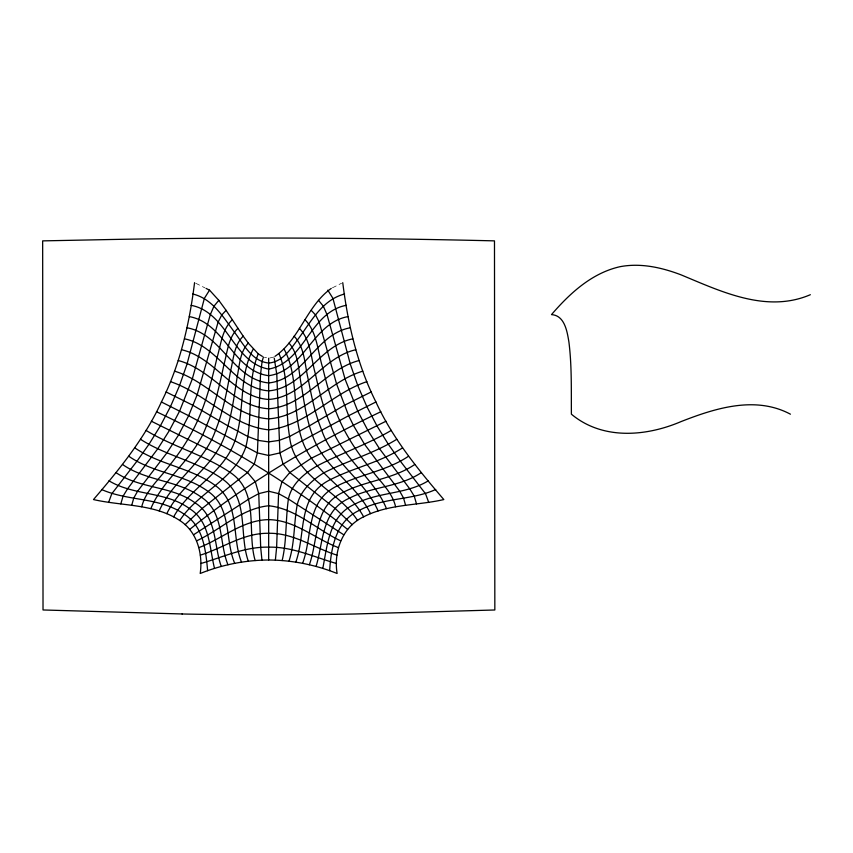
<?xml version="1.0" encoding="UTF-8"?>
<svg xmlns="http://www.w3.org/2000/svg" width="853" height="853" viewBox="0 0 853 853"><rect width="100%" height="100%" fill="white"/><g stroke="black" fill="none" stroke-linecap="round" stroke-linejoin="round"><path stroke-width="0.64" stroke-dasharray="4.26 3.2" d="M332.393 287.845L341.595 283.228M269.708 358.004L273.92 357.023M264.451 357.268L266.552 357.759M195.721 283.228L204.923 287.845"/><path stroke-width="1.28" d="M194.569 282.652C189.419 323.777 180.111 364.732 161.398 401.976C144.722 438.346 119.313 469.406 93.489 499.559C122.192 506.16 154.201 503.654 179.77 520.501C197.192 531.686 203.046 553.906 200.21 573.483C221.919 564.782 245.259 560.133 268.663 559.995L268.663 358.249M268.663 559.995C292.057 560.133 315.397 564.782 337.106 573.483C333.459 551.422 342.511 526.642 363.645 516.822C388.456 503.974 417.224 505.669 443.827 499.559C418.002 469.406 392.593 438.346 375.917 401.976C357.204 364.732 347.896 323.777 342.746 282.652M275.37 560.133L276.617 547.487L278.579 493.631L281.991 481.753L289.796 472.541L311.217 458.317L385.982 421.222M329.674 570.668C330.964 547.658 336.114 520.682 359.625 510.243C383.21 497.395 411.626 500.476 435.723 489.494M282.151 560.549C286.949 540.365 285.424 519.445 288.41 499.016C291.619 483.683 304.457 473.404 317.252 465.813C341.509 453.156 367.654 444.328 391.303 430.392M322.797 568.386C327.509 544.726 329.247 515.201 354.944 504.123C377.9 491.765 406.092 494.516 428.366 480.772M288.975 561.231C294.967 542.796 293.677 523.156 297.324 504.294C300.853 490.294 312.027 480.111 323.905 472.797C347.704 460.588 373.945 453.476 396.805 439.274M131.735 505.232L133.793 497.981L137.632 491.189L166.964 452.783L178.501 435.105L188.662 415.699L197.139 394.822L218.08 322.21L221.716 315.024L226.088 310.343L218.794 300.341L209.529 290.148L206.074 288.421M263.396 357.023L262.042 361.757L260.528 374.446L257.403 452.922L254.301 463.915L247.53 472.541L201.894 508.665L185.112 524.691M120.806 503.888L123.077 496.158L127.545 488.854L157.912 448.582L169.352 430.573L179.631 411.029L192.213 379.212L210.264 314.736L213.964 306.216L218.794 300.341M141.705 506.778C145.97 489.931 160.193 478.362 170.046 464.757C180.996 451.184 190.528 436.427 197.661 420.486C206.746 400.345 212.088 378.807 217.12 357.375C220.916 344.548 222.111 329.375 232.325 319.704L226.088 310.343M295.799 562.159C306.238 532.89 296.705 495.806 330.719 479.45C354.048 467.625 380.385 462.315 402.52 447.878M316.079 566.445C323.522 541.804 321.506 510.254 349.602 498.099C372.303 486.317 399.876 487.202 421.339 472.594M302.602 563.332C312.902 535.791 305.321 501.042 337.372 485.837C360.35 474.321 386.878 470.856 408.459 456.27M309.362 564.761C318.436 539.149 313.851 505.253 343.716 492.042C366.449 480.57 393.361 479.141 414.707 464.522M150.842 508.655C163.616 477.488 195.476 457.954 206.618 425.359C215.169 405.676 219.637 384.607 224.158 363.719C227.452 351.649 228.348 337.393 237.955 328.33L232.325 319.704M108.566 502.492L111.764 493.802L137.013 461.132L149.083 444.114L160.3 425.978L170.557 406.465L179.514 385.641L187.052 364.018L204.389 298.326L209.529 290.148M159.212 510.926C172.477 480.538 204.656 462.454 215.553 430.317C223.39 411.082 226.962 390.525 230.747 370.213C233.551 358.591 234.17 344.964 243.212 336.157L237.955 328.33M166.815 513.634C181.081 484.014 213.826 467.316 224.787 435.478C231.771 416.509 234.106 396.314 237.251 376.45C239.544 365.095 239.906 351.99 248.287 343.109L243.212 336.157M248.287 343.109L258.246 353.824C246.421 383.157 253.362 416.541 245.803 447.036C234.65 479.578 197.853 492.448 179.77 520.501M173.671 516.822C189.569 487.991 223.763 473.01 234.831 441.076C245.515 411.572 238.115 376.738 253.266 349.09M274.954 356.383C299.659 339.366 306.888 305.63 331.241 288.421M189.697 529.436C248.052 482.137 313.168 444.05 380.833 411.743M193.546 534.788L248.905 499.016L258.747 493.631L268.663 491.221L278.579 493.631L288.41 499.016L343.77 534.788M375.917 401.976L348.653 415.699L279.912 452.922L268.663 455.481L257.403 452.922L188.662 415.699L161.398 401.976M196.638 540.834C220.788 529.617 241.218 508.612 268.663 505.765C296.108 508.601 316.516 529.628 340.678 540.834M371.247 391.932L344.185 405.41L309.34 425.892L289.572 436.469L279.102 440.393L268.663 441.897L258.214 440.404L247.743 436.469L227.986 425.892L193.13 405.41L166.068 391.943M366.875 381.654C331.881 393.222 306.184 425.924 268.663 429.837C231.142 425.914 205.434 393.222 170.44 381.654M362.802 371.162C328.394 381.28 305.459 416.179 268.663 418.855C231.856 416.179 208.921 381.28 174.513 371.162M359.092 360.52C324.972 369.381 304.82 406.476 268.663 408.758C232.496 406.486 212.344 369.381 178.224 360.52M355.754 349.741C321.624 357.524 304.35 397.05 268.663 399.46C232.954 397.071 215.702 357.514 181.561 349.741M344.591 293.997C321.922 299.84 310.567 322.466 297.526 339.867C290.191 349.709 282.098 362.045 268.663 363.047C251.838 361.256 243.51 344.132 234.362 332.052C223.187 317.007 212.258 298.603 192.725 293.997M352.79 338.833C318.361 345.817 304.116 387.998 268.663 390.866C233.2 387.998 218.954 345.817 184.525 338.833M198.909 547.615C222.281 538.776 242.487 520.021 268.663 519.637C294.839 519.999 315.034 538.787 338.406 547.615M350.199 327.776C315.226 334.323 304.116 379.318 268.663 382.954C233.2 379.318 222.068 334.333 187.116 327.787M346.265 305.321C309.778 312.123 304.297 362.77 268.663 369.082C233.029 362.76 227.527 312.155 191.051 305.321M348.013 316.602C312.294 323.02 304.286 370.938 268.663 375.693C233.029 370.948 225.021 323.031 189.302 316.602M810.35 294.711C766.57 313.477 721.318 291.577 680.918 274.794C661.565 267.458 640.592 262.756 619.939 266.712C591.779 273.056 569.783 293.368 551.486 314.618C564.739 315.397 567.181 331.625 568.908 342C571.915 365.937 571.201 390.12 571.393 414.185C602.453 440.159 645.86 436.597 680.918 421.649C715.294 408.15 755.374 395.504 790.432 414.185M200.316 555.143C223.07 548.074 243.798 532.762 268.663 533.296C293.517 532.752 314.245 548.074 336.999 555.143M200.796 563.513C223.07 557.148 244.854 546.592 268.663 547.157C292.472 546.592 314.245 557.148 336.519 563.513M182.201 613.968L43.023 609.97L42.661 240.877L92.135 239.896C226.237 237.006 360.392 237.646 494.484 240.866L494.836 609.98L355.168 613.968A147.356 4.404 0 0 1 182.062 613.979M101.592 489.494C127.971 501.393 160.033 497 184.408 514.391C203.494 526.386 205.701 550.366 207.642 570.668M156.483 411.732C224.254 443.827 289.21 482.265 347.619 529.436M151.344 421.211L226.109 458.328L247.53 472.541L255.324 481.753L258.747 493.631L260.698 547.487L261.946 560.133M146.012 430.392C172.764 446.769 203.856 454.649 229.841 472.242C260.069 491.712 246.506 531.28 255.164 560.549M108.949 480.772C133.58 495.881 165.834 491.211 189.547 508.633C210.094 521.503 209.284 547.551 214.519 568.386M140.51 439.274C166.122 455.971 197.438 461.249 222.334 478.949C249.641 497.811 238.605 534.117 248.34 561.231M134.806 447.878C159.479 464.736 190.859 467.764 214.988 485.293C240.471 502.993 231.291 536.942 241.516 562.159M128.856 456.27C152.879 473.18 184.333 474.076 207.972 491.349C232.144 507.759 224.68 539.682 234.714 563.332M122.608 464.512C146.353 481.241 177.957 480.1 201.372 497.214C224.435 512.301 218.805 542.348 227.954 564.761M115.976 472.594C139.817 488.972 171.805 485.72 195.209 502.939C217.11 516.833 213.666 544.928 221.236 566.445M258.246 353.824L262.361 356.383M304.99 319.704C317.316 332.361 317.668 351.703 322.701 367.803C327.019 385.759 332.084 403.608 339.654 420.486C348.056 439.476 360.169 456.504 373.443 472.37C381.728 483.129 392.508 493.066 395.611 506.778M299.36 328.32C311.004 340.262 310.95 358.559 315.354 373.774C319.182 391.314 323.554 408.832 330.697 425.359C341.84 457.944 373.699 477.488 386.473 508.655M352.204 524.691L335.421 508.665L289.796 472.541L283.015 463.915L279.912 452.922L276.788 374.446L274.261 358.207M311.238 310.343L315.599 315.013L319.235 322.21L336.594 384.021L348.653 415.699L353.537 425.604L364.444 444.125L399.684 491.189L403.522 497.971L405.58 505.232M294.104 336.157C305.086 347.725 304.66 365.223 308.359 379.884C311.59 396.986 315.183 414.142 321.752 430.317C332.638 462.454 364.849 480.538 378.103 510.926M289.028 343.109C299.211 354.699 298.422 371.492 301.482 385.812C304.094 402.573 306.622 419.495 312.529 435.478C323.5 467.305 356.223 484.014 370.501 513.634M318.521 300.341L323.351 306.206L327.051 314.725L345.102 379.212L357.684 411.018L367.963 430.594L379.404 448.571L409.771 488.854L414.238 496.158L416.509 503.888M357.546 520.501C337.905 489.814 293.432 476.273 289.572 436.469C284.795 409.205 289.86 379.692 279.07 353.824M284.06 349.09C299.158 376.578 291.843 411.668 302.484 441.076C313.573 472.999 347.736 488.001 363.645 516.822M327.797 290.148L332.926 298.326L350.263 364.018L357.802 385.641L366.769 406.454L377.015 425.988L388.232 444.125L400.302 461.132L425.551 493.791L428.75 502.492"/></g></svg>
